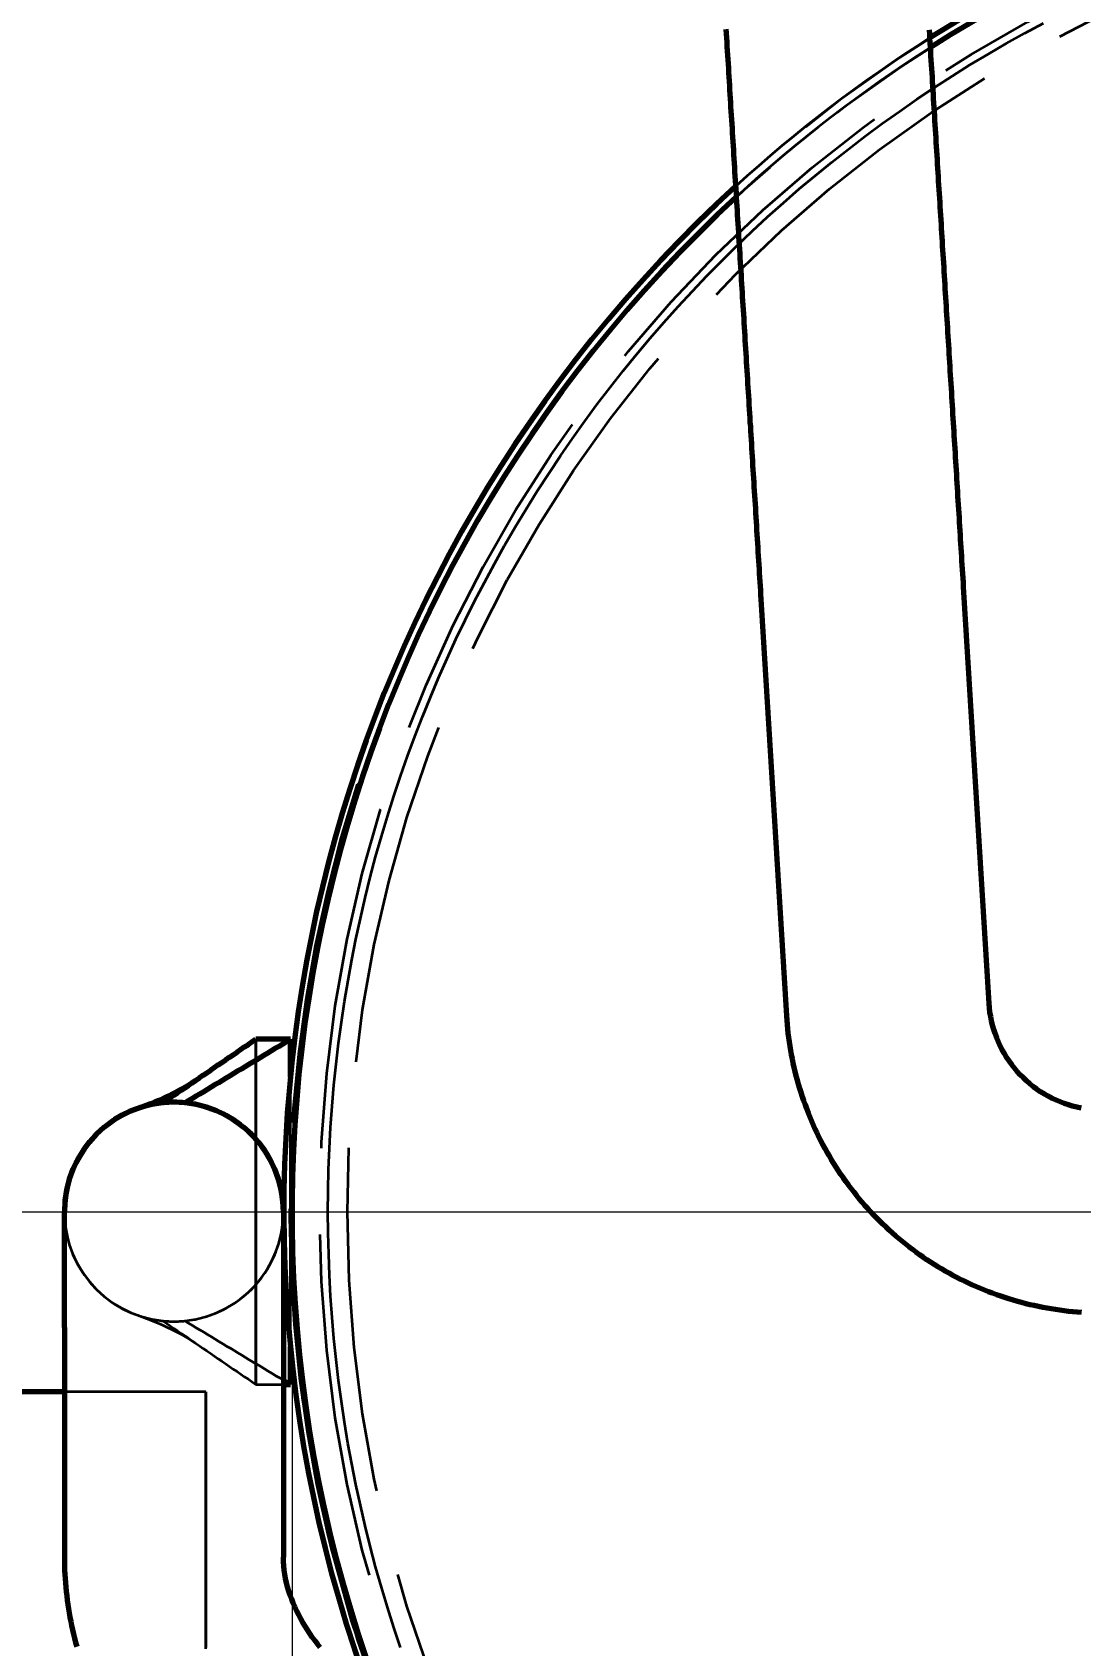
# Model space of a CAD drawing. Header units: millimetres. Extents: x 0 to 2382, y 0 to 420.
# Drawn here: x 142.78 to 154.93, y 134.85 to 153.54 of the extents above; entities that cross this region are included whole.
import ezdxf

# ---------------------------------------------------------------- set-up
doc = ezdxf.new("R2010")
doc.units = ezdxf.units.MM
doc.linetypes.add('IRAM-E-TRAZOS', pattern=[5, 4, -1])
doc.linetypes.add('IRAM-F-TRAZO-PUNTO', pattern=[20, 15, -2, 1, -2])
for name, color, linetype, lineweight in [('01-VISIBLE', 7, 'CONTINUOUS', 70), ('02-OCULTA', 4, 'IRAM-E-TRAZOS', 35), ('03-EJE', 1, 'IRAM-F-TRAZO-PUNTO', 18), ('04-COTA', 3, 'CONTINUOUS', 18)]:
    doc.layers.add(name, color=color, linetype=linetype, lineweight=lineweight)
doc.styles.add('ISO3098', font='isocpeur.ttf')
doc.dimstyles.new('FLAMA-IRAM', dxfattribs={"dimtxt": 3.5, "dimasz": 3.5, "dimexe": 2, "dimexo": 1.5, "dimgap": 1, "dimtad": 1, "dimdec": 1, "dimtxsty": 'ISO3098', "dimblk": 'IRAM_FLECHA', "dimblk1": 'IRAM_FLECHA', "dimblk2": 'IRAM_FLECHA', "dimcen": 2.5, "dimclrd": 256, "dimclre": 256, "dimclrt": 256, "dimazin": 3, "dimtfac": 1, "dimtmove": 0, "dimatfit": 3, "dimlwd": 18, "dimlwe": 18})

# ---------------------------------------------------------------- blocks, each defined once
blk = doc.blocks.new('IRAM_FLECHA')
blk.add_solid([(0, 0), (-1, 0.125), (-1, -0.125)])

msp = doc.modelspace()

# ---------------------------------------------------------------- linework, layer by layer
at = {"layer": '01-VISIBLE'}
for p, q in [((151.524, 142.15), (151.228, 146.976)), ((153.87, 142.293), (153.574, 147.12)), ((145.771, 141.878), (145.371, 141.878)), ((145.771, 141.44), (145.771, 141.878)), ((143.151, 138.538), (143.151, 135.878)), ((145.691, 138.538), (145.691, 135.878)), ((145.771, 137.878), (145.771, 138.316)), ((143.151, 137.791), (138.791, 137.791)), ((145.691, 137.878), (145.771, 137.878))]:
    msp.add_line(p, q, dxfattribs=at)
for points in [[(151.228, 146.976), (151.225, 147.026), (151.222, 147.076), (151.219, 147.126), (151.216, 147.176), (151.213, 147.226), (151.21, 147.276), (151.207, 147.326), (151.204, 147.376), (151.201, 147.426), (151.198, 147.476), (151.194, 147.526), (151.191, 147.576), (151.188, 147.626), (151.185, 147.676), (151.182, 147.727), (151.179, 147.777), (151.176, 147.827), (151.173, 147.877), (151.17, 147.927), (151.167, 147.977), (151.164, 148.027), (151.161, 148.077), (151.158, 148.127), (151.155, 148.177), (151.152, 148.227), (151.148, 148.277), (151.145, 148.327), (151.142, 148.377), (151.139, 148.427), (151.136, 148.477), (151.133, 148.527), (151.13, 148.577), (151.127, 148.627), (151.124, 148.677), (151.121, 148.727), (151.118, 148.777), (151.115, 148.827), (151.112, 148.877), (151.109, 148.927), (151.106, 148.977), (151.102, 149.027), (151.099, 149.077), (151.096, 149.127), (151.093, 149.177), (151.09, 149.227), (151.087, 149.277), (151.084, 149.327), (151.081, 149.377), (151.078, 149.427), (151.075, 149.477), (151.072, 149.527), (151.069, 149.577), (151.066, 149.627), (151.063, 149.677), (151.059, 149.727), (151.056, 149.778), (151.053, 149.828), (151.05, 149.878), (151.047, 149.928), (151.044, 149.978), (151.041, 150.028), (151.038, 150.078), (151.035, 150.128), (151.032, 150.178), (151.029, 150.228), (151.026, 150.278), (151.023, 150.328), (151.02, 150.378), (151.017, 150.428), (151.013, 150.478), (151.01, 150.528), (151.007, 150.578), (151.004, 150.628), (151.001, 150.678), (150.998, 150.728), (150.995, 150.778), (150.992, 150.828), (150.989, 150.878), (150.986, 150.928), (150.983, 150.978), (150.98, 151.028), (150.977, 151.078), (150.974, 151.128), (150.97, 151.178), (150.967, 151.228), (150.964, 151.278), (150.961, 151.328), (150.958, 151.378), (150.955, 151.428), (150.952, 151.478), (150.949, 151.528), (150.946, 151.578), (150.943, 151.628), (150.94, 151.678), (150.937, 151.728), (150.934, 151.778), (150.931, 151.829), (150.928, 151.879), (150.924, 151.929), (150.921, 151.979), (150.918, 152.029), (150.915, 152.079), (150.912, 152.129), (150.909, 152.179), (150.906, 152.229), (150.903, 152.279), (150.9, 152.329), (150.897, 152.379), (150.894, 152.429), (150.891, 152.479), (150.888, 152.529), (150.885, 152.579), (150.881, 152.629), (150.878, 152.679), (150.875, 152.729), (150.872, 152.779), (150.869, 152.829), (150.866, 152.879), (150.863, 152.929), (150.86, 152.979), (150.857, 153.029), (150.854, 153.079), (150.851, 153.129), (150.848, 153.179), (150.845, 153.229), (150.842, 153.279), (150.839, 153.329), (150.835, 153.379), (150.832, 153.429), (150.829, 153.479), (150.826, 153.529), (150.823, 153.579)], [(153.574, 147.12), (153.571, 147.17), (153.568, 147.22), (153.565, 147.27), (153.562, 147.32), (153.558, 147.37), (153.555, 147.42), (153.552, 147.47), (153.549, 147.52), (153.546, 147.57), (153.543, 147.62), (153.54, 147.67), (153.537, 147.72), (153.534, 147.77), (153.531, 147.82), (153.528, 147.87), (153.525, 147.92), (153.522, 147.97), (153.519, 148.02), (153.516, 148.07), (153.512, 148.121), (153.509, 148.171), (153.506, 148.221), (153.503, 148.271), (153.5, 148.321), (153.497, 148.371), (153.494, 148.421), (153.491, 148.471), (153.488, 148.521), (153.485, 148.571), (153.482, 148.621), (153.479, 148.671), (153.476, 148.721), (153.473, 148.771), (153.47, 148.821), (153.466, 148.871), (153.463, 148.921), (153.46, 148.971), (153.457, 149.021), (153.454, 149.071), (153.451, 149.121), (153.448, 149.171), (153.445, 149.221), (153.442, 149.271), (153.439, 149.321), (153.436, 149.371), (153.433, 149.421), (153.43, 149.471), (153.427, 149.521), (153.423, 149.571), (153.42, 149.621), (153.417, 149.671), (153.414, 149.721), (153.411, 149.771), (153.408, 149.821), (153.405, 149.871), (153.402, 149.921), (153.399, 149.971), (153.396, 150.021), (153.393, 150.071), (153.39, 150.121), (153.387, 150.172), (153.384, 150.222), (153.381, 150.272), (153.377, 150.322), (153.374, 150.372), (153.371, 150.422), (153.368, 150.472), (153.365, 150.522), (153.362, 150.572), (153.359, 150.622), (153.356, 150.672), (153.353, 150.722), (153.35, 150.772), (153.347, 150.822), (153.344, 150.872), (153.341, 150.922), (153.338, 150.972), (153.334, 151.022), (153.331, 151.072), (153.328, 151.122), (153.325, 151.172), (153.322, 151.222), (153.319, 151.272), (153.316, 151.322), (153.313, 151.372), (153.31, 151.422), (153.307, 151.472), (153.304, 151.522), (153.301, 151.572), (153.298, 151.622), (153.295, 151.672), (153.292, 151.722), (153.288, 151.772), (153.285, 151.822), (153.282, 151.872), (153.279, 151.922), (153.276, 151.972), (153.273, 152.022), (153.27, 152.072), (153.267, 152.122), (153.264, 152.172), (153.261, 152.223), (153.258, 152.273), (153.255, 152.323), (153.252, 152.373), (153.249, 152.423), (153.246, 152.473), (153.242, 152.523), (153.239, 152.573), (153.236, 152.623), (153.233, 152.673), (153.23, 152.723), (153.227, 152.773), (153.224, 152.823), (153.221, 152.873), (153.218, 152.923), (153.215, 152.973), (153.212, 153.023), (153.209, 153.073), (153.206, 153.123), (153.203, 153.173), (153.199, 153.223), (153.196, 153.273), (153.193, 153.323), (153.19, 153.373), (153.187, 153.423), (153.184, 153.473), (153.181, 153.523), (153.178, 153.573)], [(154.938, 141.078), (154.888, 141.089), (154.838, 141.101), (154.789, 141.116), (154.741, 141.132), (154.693, 141.151), (154.646, 141.171), (154.6, 141.193), (154.554, 141.217), (154.51, 141.242), (154.466, 141.269), (154.424, 141.298), (154.383, 141.328), (154.343, 141.36), (154.304, 141.394), (154.267, 141.429), (154.231, 141.465), (154.196, 141.503), (154.163, 141.542), (154.132, 141.583), (154.102, 141.624), (154.073, 141.667), (154.047, 141.711), (154.022, 141.755), (153.999, 141.801), (153.977, 141.848), (153.958, 141.895), (153.94, 141.943), (153.924, 141.992), (153.91, 142.041), (153.898, 142.091), (153.888, 142.141), (153.88, 142.192), (153.874, 142.242), (153.87, 142.293)], [(154.941, 138.712), (154.89, 138.716), (154.84, 138.72), (154.79, 138.725), (154.74, 138.731), (154.69, 138.738), (154.64, 138.745), (154.59, 138.753), (154.541, 138.761), (154.491, 138.771), (154.442, 138.781), (154.392, 138.791), (154.343, 138.802), (154.294, 138.814), (154.245, 138.827), (154.197, 138.84), (154.148, 138.854), (154.1, 138.869), (154.052, 138.884), (154.004, 138.9), (153.957, 138.917), (153.909, 138.934), (153.862, 138.952), (153.815, 138.971), (153.769, 138.99), (153.722, 139.01), (153.676, 139.03), (153.631, 139.051), (153.585, 139.073), (153.54, 139.095), (153.495, 139.118), (153.45, 139.142), (153.406, 139.166), (153.362, 139.191), (153.319, 139.216), (153.276, 139.242), (153.233, 139.269), (153.19, 139.296), (153.148, 139.323), (153.106, 139.352), (153.065, 139.381), (153.024, 139.41), (152.984, 139.44), (152.944, 139.471), (152.904, 139.502), (152.865, 139.533), (152.826, 139.566), (152.788, 139.598), (152.75, 139.631), (152.712, 139.665), (152.675, 139.699), (152.639, 139.734), (152.603, 139.769), (152.567, 139.805), (152.532, 139.841), (152.498, 139.878), (152.464, 139.915), (152.43, 139.953), (152.397, 139.991), (152.365, 140.03), (152.333, 140.069), (152.301, 140.108), (152.27, 140.148), (152.24, 140.188), (152.21, 140.229), (152.181, 140.27), (152.152, 140.311), (152.124, 140.353), (152.097, 140.396), (152.07, 140.438), (152.044, 140.481), (152.018, 140.525), (151.993, 140.568), (151.968, 140.612), (151.944, 140.657), (151.921, 140.701), (151.898, 140.746), (151.876, 140.792), (151.855, 140.837), (151.834, 140.883), (151.814, 140.929), (151.794, 140.976), (151.776, 141.023), (151.757, 141.07), (151.74, 141.117), (151.723, 141.164), (151.706, 141.212), (151.691, 141.26), (151.676, 141.308), (151.661, 141.356), (151.648, 141.405), (151.635, 141.454), (151.623, 141.503), (151.611, 141.552), (151.6, 141.601), (151.59, 141.65), (151.58, 141.7), (151.571, 141.749), (151.563, 141.799), (151.555, 141.849), (151.548, 141.899), (151.542, 141.949), (151.537, 141.999), (151.532, 142.049), (151.528, 142.099), (151.524, 142.15)], [(144.547, 141.142), (144.591, 141.168), (144.635, 141.194), (144.678, 141.221), (144.722, 141.247), (144.766, 141.273), (144.809, 141.3), (144.853, 141.326), (144.897, 141.352), (144.941, 141.378), (144.984, 141.405), (145.028, 141.431), (145.072, 141.457), (145.115, 141.484), (145.159, 141.51), (145.203, 141.536), (145.246, 141.563), (145.29, 141.589), (145.334, 141.615), (145.378, 141.641), (145.421, 141.668), (145.465, 141.694), (145.509, 141.72), (145.552, 141.747), (145.596, 141.773), (145.64, 141.799), (145.683, 141.826), (145.727, 141.852), (145.771, 141.878)], [(144.673, 141.401), (144.717, 141.431), (144.76, 141.461), (144.804, 141.49), (144.848, 141.52), (144.891, 141.55), (144.935, 141.58), (144.978, 141.61), (145.022, 141.64), (145.066, 141.669), (145.109, 141.699), (145.153, 141.729), (145.196, 141.759), (145.24, 141.789), (145.284, 141.818), (145.327, 141.848), (145.371, 141.878)], [(144.001, 141.077), (144.052, 141.095), (144.102, 141.113), (144.152, 141.133), (144.201, 141.153), (144.25, 141.173), (144.299, 141.195), (144.348, 141.217), (144.396, 141.24), (144.444, 141.264), (144.491, 141.29), (144.537, 141.316), (144.583, 141.343), (144.629, 141.371), (144.673, 141.401)], [(144.294, 141.142), (144.337, 141.171), (144.379, 141.199), (144.421, 141.228), (144.463, 141.257), (144.505, 141.286), (144.547, 141.315), (144.589, 141.343), (144.631, 141.372), (144.673, 141.401)], [(143.151, 138.538), (143.151, 138.59), (143.151, 138.641), (143.151, 138.693), (143.151, 138.745), (143.151, 138.796), (143.151, 138.848), (143.151, 138.899), (143.151, 138.951), (143.151, 139.002), (143.151, 139.054), (143.151, 139.105), (143.151, 139.157), (143.151, 139.208), (143.151, 139.26), (143.151, 139.311), (143.151, 139.363), (143.151, 139.414), (143.151, 139.466), (143.151, 139.517), (143.151, 139.569), (143.151, 139.62), (143.151, 139.672), (143.151, 139.724), (143.151, 139.775), (143.151, 139.827), (143.151, 139.878)], [(145.691, 139.878), (145.691, 139.827), (145.691, 139.775), (145.691, 139.724), (145.691, 139.672), (145.691, 139.62), (145.691, 139.569), (145.691, 139.517), (145.691, 139.466), (145.691, 139.414), (145.691, 139.363), (145.691, 139.311), (145.691, 139.26), (145.691, 139.208), (145.691, 139.157), (145.691, 139.105), (145.691, 139.054), (145.691, 139.002), (145.691, 138.951), (145.691, 138.899), (145.691, 138.848), (145.691, 138.796), (145.691, 138.745), (145.691, 138.693), (145.691, 138.641), (145.691, 138.59), (145.691, 138.538)], [(145.691, 137.926), (145.704, 137.918), (145.718, 137.91), (145.731, 137.902), (145.744, 137.894), (145.758, 137.886), (145.771, 137.878)], [(143.151, 135.878), (143.151, 135.828), (143.152, 135.778), (143.154, 135.728), (143.156, 135.678), (143.159, 135.628), (143.163, 135.578), (143.167, 135.528), (143.172, 135.479), (143.178, 135.429), (143.184, 135.379), (143.191, 135.33), (143.198, 135.28), (143.207, 135.231), (143.215, 135.182), (143.225, 135.133), (143.235, 135.084), (143.246, 135.035), (143.257, 134.986), (143.269, 134.938), (143.282, 134.889), (143.295, 134.841)], [(146.115, 134.83), (146.085, 134.87), (146.055, 134.91), (146.025, 134.951), (145.997, 134.992), (145.969, 135.034), (145.943, 135.076), (145.917, 135.119), (145.892, 135.163), (145.869, 135.207), (145.846, 135.252), (145.825, 135.297), (145.805, 135.343), (145.786, 135.389), (145.769, 135.436), (145.753, 135.484), (145.739, 135.532), (145.727, 135.58), (145.716, 135.629), (145.707, 135.679), (145.7, 135.728), (145.695, 135.778), (145.692, 135.828), (145.691, 135.878)]]:
    msp.add_lwpolyline(points, dxfattribs=at)
for centre, radius, start, end in [((161.791, 139.878), 16.096, 0, 122.326), ((161.791, 139.878), 16, 0, 122.5153), ((161.791, 139.878), 16.096, 132.4125, -159.4715), ((161.791, 139.878), 16, 132.6905, -158.9081), ((144.421, 139.878), 1.27, 0, 180), ((144.421, 139.878), 1.27, 95.7106, 109.2851), ((144.421, 139.878), 1.27, 84.2894, 95.7106), ((144.421, 139.878), 1.27, 0, 84.2894), ((144.421, 139.878), 1.27, 109.2851, -180)]:
    msp.add_arc(centre, radius, start, end, dxfattribs=at)
at = {"layer": '02-OCULTA'}
for p, q in [((146.574, 144.822), (146.545, 144.832)), ((146.574, 144.822), (146.545, 144.832)), ((145.371, 141.878), (145.371, 137.878)), ((145.371, 137.878), (145.371, 141.878)), ((145.371, 141.878), (145.771, 141.878)), ((145.771, 137.878), (145.771, 141.878)), ((145.771, 139.878), (145.771, 141.44)), ((145.771, 138.316), (145.771, 139.878)), ((144.791, 137.791), (143.151, 137.791)), ((145.371, 137.878), (145.691, 137.878)), ((145.371, 137.878), (145.771, 137.878)), ((145.936, 137.731), (145.906, 137.727)), ((145.936, 137.731), (145.906, 137.727))]:
    msp.add_line(p, q, dxfattribs=at)
for points in [[(147.047, 134.83), (146.97, 135.063), (146.896, 135.296), (146.826, 135.53), (146.759, 135.766), (146.696, 136.003), (146.637, 136.24), (146.582, 136.479), (146.53, 136.718), (146.482, 136.958), (146.438, 137.199), (146.398, 137.44), (146.362, 137.682), (146.329, 137.925), (146.3, 138.168), (146.275, 138.412), (146.254, 138.655), (146.237, 138.9), (146.224, 139.144), (146.215, 139.389), (146.209, 139.633), (146.206, 139.878), (146.208, 140.123), (146.214, 140.368), (146.223, 140.612), (146.237, 140.857), (146.254, 141.101), (146.275, 141.345), (146.3, 141.588), (146.329, 141.831), (146.362, 142.074), (146.398, 142.316), (146.439, 142.557), (146.483, 142.798), (146.531, 143.038), (146.582, 143.278), (146.638, 143.516), (146.697, 143.754), (146.759, 143.99), (146.826, 144.226), (146.896, 144.46), (146.97, 144.694), (147.047, 144.926), (147.129, 145.157), (147.213, 145.386), (147.302, 145.615), (147.394, 145.842), (147.489, 146.067), (147.588, 146.291), (147.69, 146.513), (147.796, 146.734), (147.906, 146.953), (148.019, 147.17), (148.135, 147.386), (148.254, 147.599), (148.377, 147.811), (148.503, 148.021), (148.633, 148.228), (148.766, 148.434), (148.902, 148.638), (149.041, 148.839), (149.183, 149.038), (149.328, 149.235), (149.477, 149.43), (149.629, 149.622), (149.783, 149.812), (149.941, 149.999), (150.101, 150.184), (150.264, 150.367), (150.43, 150.546), (150.599, 150.723), (150.771, 150.898), (150.946, 151.07), (151.123, 151.239), (151.302, 151.405), (151.485, 151.568), (151.67, 151.729), (151.857, 151.886), (152.047, 152.041), (152.239, 152.192), (152.434, 152.341), (152.631, 152.486), (152.83, 152.628), (153.031, 152.768), (153.235, 152.904), (153.44, 153.036), (153.648, 153.166), (153.858, 153.292), (154.069, 153.415), (154.283, 153.535), (154.499, 153.651)], [(147.047, 134.83), (146.97, 135.063), (146.896, 135.296), (146.826, 135.53), (146.759, 135.766), (146.696, 136.003), (146.637, 136.24), (146.582, 136.479), (146.53, 136.718), (146.482, 136.958), (146.438, 137.199), (146.398, 137.44), (146.362, 137.682), (146.329, 137.925), (146.3, 138.168), (146.275, 138.412), (146.254, 138.655), (146.237, 138.9), (146.224, 139.144), (146.215, 139.389), (146.209, 139.633), (146.206, 139.878), (146.208, 140.123), (146.214, 140.368), (146.223, 140.612), (146.237, 140.857), (146.254, 141.101), (146.275, 141.345), (146.3, 141.588), (146.329, 141.831), (146.362, 142.074), (146.398, 142.316), (146.439, 142.557), (146.483, 142.798), (146.531, 143.038), (146.582, 143.278), (146.638, 143.516), (146.697, 143.754), (146.759, 143.99), (146.826, 144.226), (146.896, 144.46), (146.97, 144.694), (147.047, 144.926), (147.129, 145.157), (147.213, 145.386), (147.302, 145.615), (147.394, 145.842), (147.489, 146.067), (147.588, 146.291), (147.69, 146.513), (147.796, 146.734), (147.906, 146.953), (148.019, 147.17), (148.135, 147.386), (148.254, 147.599), (148.377, 147.811), (148.503, 148.021), (148.633, 148.228), (148.766, 148.434), (148.902, 148.638), (149.041, 148.839), (149.183, 149.038), (149.328, 149.235), (149.477, 149.43), (149.629, 149.622), (149.783, 149.812), (149.941, 149.999), (150.101, 150.184), (150.264, 150.367), (150.43, 150.546), (150.599, 150.723), (150.771, 150.898), (150.946, 151.07), (151.123, 151.239), (151.302, 151.405), (151.485, 151.568), (151.67, 151.729), (151.857, 151.886), (152.047, 152.041), (152.239, 152.192), (152.434, 152.341), (152.631, 152.486), (152.83, 152.628), (153.031, 152.768), (153.235, 152.904), (153.44, 153.036), (153.648, 153.166), (153.858, 153.292), (154.069, 153.415), (154.283, 153.535), (154.499, 153.651)], [(144.001, 138.679), (144.052, 138.661), (144.102, 138.643), (144.152, 138.624), (144.201, 138.604), (144.25, 138.583), (144.299, 138.561), (144.348, 138.539), (144.396, 138.516), (144.444, 138.492), (144.491, 138.467), (144.537, 138.441), (144.583, 138.413), (144.629, 138.385), (144.673, 138.355)], [(144.294, 138.614), (144.337, 138.586), (144.379, 138.557), (144.421, 138.528), (144.463, 138.499), (144.505, 138.47), (144.547, 138.442), (144.589, 138.413), (144.631, 138.384), (144.673, 138.355)], [(144.547, 138.614), (144.591, 138.588), (144.635, 138.561), (144.679, 138.535), (144.723, 138.509), (144.767, 138.482), (144.811, 138.456), (144.855, 138.429), (144.899, 138.403), (144.943, 138.376), (144.987, 138.35), (145.031, 138.323), (145.075, 138.297), (145.119, 138.27), (145.163, 138.244), (145.207, 138.217), (145.251, 138.191), (145.295, 138.164), (145.339, 138.138), (145.383, 138.112), (145.427, 138.085), (145.471, 138.059), (145.515, 138.032), (145.559, 138.006), (145.603, 137.979), (145.647, 137.953), (145.691, 137.926)], [(144.673, 138.355), (144.717, 138.326), (144.76, 138.296), (144.804, 138.266), (144.848, 138.236), (144.891, 138.206), (144.935, 138.176), (144.978, 138.147), (145.022, 138.117), (145.066, 138.087), (145.109, 138.057), (145.153, 138.027), (145.196, 137.997), (145.24, 137.968), (145.284, 137.938), (145.327, 137.908), (145.371, 137.878)], [(144.791, 134.813), (144.791, 134.863), (144.791, 134.914), (144.791, 134.964), (144.791, 135.014), (144.791, 135.065), (144.791, 135.115), (144.791, 135.166), (144.791, 135.216), (144.791, 135.267), (144.791, 135.317), (144.791, 135.368), (144.791, 135.418), (144.791, 135.469), (144.791, 135.519), (144.791, 135.57), (144.791, 135.62), (144.791, 135.671), (144.791, 135.721), (144.791, 135.772), (144.791, 135.822), (144.791, 135.873), (144.791, 135.923), (144.791, 135.974), (144.791, 136.024), (144.791, 136.074), (144.791, 136.125), (144.791, 136.175), (144.791, 136.226), (144.791, 136.276), (144.791, 136.327), (144.791, 136.377), (144.791, 136.428), (144.791, 136.478), (144.791, 136.529), (144.791, 136.579), (144.791, 136.63), (144.791, 136.68), (144.791, 136.731), (144.791, 136.781), (144.791, 136.832), (144.791, 136.882), (144.791, 136.933), (144.791, 136.983), (144.791, 137.033), (144.791, 137.084), (144.791, 137.134), (144.791, 137.185), (144.791, 137.235), (144.791, 137.286), (144.791, 137.336), (144.791, 137.387), (144.791, 137.437), (144.791, 137.488), (144.791, 137.538), (144.791, 137.589), (144.791, 137.639), (144.791, 137.69), (144.791, 137.74), (144.791, 137.791)], [(144.791, 137.791), (144.791, 137.74), (144.791, 137.69), (144.791, 137.64), (144.791, 137.59), (144.791, 137.54), (144.791, 137.49), (144.791, 137.44), (144.791, 137.389), (144.791, 137.339), (144.791, 137.289), (144.791, 137.239), (144.791, 137.189), (144.791, 137.139), (144.791, 137.089), (144.791, 137.038), (144.791, 136.988), (144.791, 136.938), (144.791, 136.888), (144.791, 136.838), (144.791, 136.788), (144.791, 136.738), (144.791, 136.687), (144.791, 136.637), (144.791, 136.587), (144.791, 136.537), (144.791, 136.487), (144.791, 136.437), (144.791, 136.387), (144.791, 136.336), (144.791, 136.286), (144.791, 136.236), (144.791, 136.186), (144.791, 136.136), (144.791, 136.086), (144.791, 136.036), (144.791, 135.985), (144.791, 135.935), (144.791, 135.885), (144.791, 135.835), (144.791, 135.785), (144.791, 135.735), (144.791, 135.685), (144.791, 135.634), (144.791, 135.584), (144.791, 135.534), (144.791, 135.484), (144.791, 135.434), (144.791, 135.384), (144.791, 135.334), (144.791, 135.283), (144.791, 135.233), (144.791, 135.183), (144.791, 135.133), (144.791, 135.083), (144.791, 135.033), (144.791, 134.983), (144.791, 134.932), (144.791, 134.882), (144.791, 134.832)]]:
    msp.add_lwpolyline(points, dxfattribs=at)
for radius in [16.096, 16, 16, 16, 15.68, 15.68, 15.68, 15.68, 15.68, 15.68, 15.68, 15.68, 15.36, 15.36, 15.36, 15.36]:
    msp.add_circle((161.791, 139.878), radius, dxfattribs=at)
for centre, radius, start, end in [((161.791, 139.878), 16.096, 122.326, 132.4125), ((161.791, 139.878), 16, 122.5153, 132.6905), ((161.791, 139.878), 16.03, 162, 18), ((161.791, 139.878), 16.03, 162, 18), ((161.791, 139.878), 16, 162, 18), ((161.791, 139.878), 16, 162, 18), ((144.421, 139.878), 1.27, -180, -109.2851), ((144.421, 139.878), 1.27, 180, 0), ((144.421, 139.878), 1.27, -84.2894, 0), ((144.421, 139.878), 1.27, -109.2851, -95.7106), ((144.421, 139.878), 1.27, -95.7106, -84.2894), ((161.791, 139.878), 16.03, -172.2868, -122.153), ((161.791, 139.878), 16.03, -172.2868, -122.153), ((161.791, 139.878), 16, -172.2868, -122.153), ((161.791, 139.878), 16, -172.2868, -122.153)]:
    msp.add_arc(centre, radius, start, end, dxfattribs=at)
at = {"layer": '03-EJE'}
for p, q in [((131.791, 139.878), (191.791, 139.878)), ((145.491, 139.878), (178.091, 139.878))]:
    msp.add_line(p, q, dxfattribs=at)

# ---------------------------------------------------------------- dimensions: what is measured, and where the dimension line sits
at = {"layer": '04-COTA'}
msp.add_linear_dim(base=(145.791, 92.791), p1=(145.791, 139.878), p2=(177.791, 139.878), dimstyle='FLAMA-IRAM', override={"dimlfac": 10, "dimpost": '%%c<>'}, dxfattribs=at).render()

doc.saveas('drawing.dxf')
